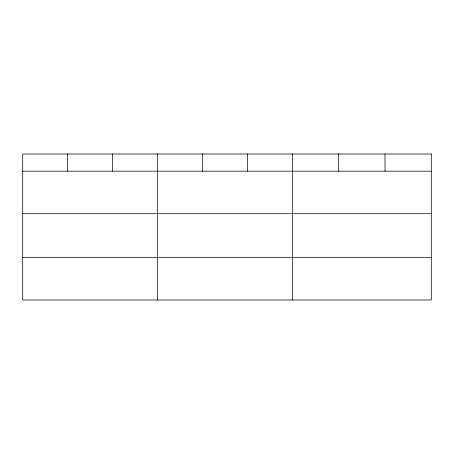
<?xml version="1.0" encoding="UTF-8"?>
<svg xmlns="http://www.w3.org/2000/svg" width="454" height="454" viewBox="0 0 454 454"><rect width="100%" height="100%" fill="white"/><g stroke="black" fill="none" stroke-linecap="round" stroke-linejoin="round"><path stroke-width="0.68" d="M22.7 171.181L431.3 171.181M22.7 213.692L431.3 213.692M22.7 257.492L431.3 257.492M384.992 154.002L384.992 171.181M338.684 154.002L338.684 171.181M292.376 154.002L292.376 299.998M247.43 154.002L247.43 171.181M202.484 154.002L202.484 171.181M157.538 154.002L157.538 299.998M112.592 154.002L112.592 171.181M67.646 154.002L67.646 171.181M431.3 154.002L22.7 154.002L22.7 299.998L431.3 299.998L431.3 154.002"/></g></svg>
